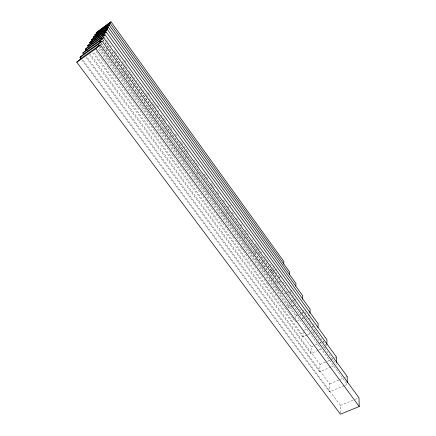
<?xml version="1.0" encoding="UTF-8"?>
<svg xmlns="http://www.w3.org/2000/svg" width="436" height="436" viewBox="0 0 436 436"><rect width="100%" height="100%" fill="white"/><g stroke="black" fill="none" stroke-linecap="round" stroke-linejoin="round"><path stroke-width="0.33" stroke-dasharray="2.18 1.64" d="M340.396 412.854L340.412 405.442L83.02 60.19M344.227 385.713L329.534 391.91L329.709 383.914L86.541 56.544M330.929 366.938L319.741 371.81L320.04 364.469L90.012 53.781M318.204 350.299L310.863 353.585L311.26 346.816L93.446 51.764M307.009 335.044L302.775 336.99L303.205 331.349M295.684 318.574L295.93 315.986L99.01 47.906M292.18 306.154L288.594 307.876L289.128 303.047M282.741 291.864L282.904 290.594M278.359 282.277L276.555 283.177L276.729 281.983M271.405 270.898L271.606 269.617M272.511 267.388L274.315 266.472M271.808 271.868L274.233 270.647M274.838 270.336L277.263 269.116M279.024 277.519L281.405 276.326M278.964 281.978L281.367 280.784M284.73 293.869L286.528 292.992M287.128 292.698L289.52 291.526M290.12 291.237L292.518 290.065M290.376 301.875L292.747 300.731M293.335 300.448L295.706 299.303M292.779 305.865L295.177 304.72M295.93 315.986L298.894 314.585M299.488 314.302L301.271 313.462M301.865 313.179L304.241 312.056M297.183 320.961L295.379 321.812L292.867 318.4M297.783 320.683L301.385 318.988M301.985 318.705L304.388 317.577M304.987 317.294L307.391 316.165M307.99 315.887L309.794 315.037M304.453 330.166L308.633 328.232M312.22 326.575L314.013 325.747M307.614 334.766L310.034 333.654M312.454 332.543L316.084 330.875M311.26 346.816L314.885 345.181M315.49 344.909L322.139 341.906M322.738 341.633L323.948 341.088M318.814 350.021L321.267 348.925M323.714 347.83L326.771 346.462L319.964 337.137M320.04 364.469L326.782 361.504M327.398 361.237L334.145 358.272M334.755 358L336.597 357.193M331.551 366.665L334.036 365.586M329.709 383.914L339.709 379.652M340.336 379.385L344.713 377.522M345.334 377.254L347.209 376.453M344.838 385.457L347.285 384.421L99.435 46.745M340.412 405.442L354.642 399.583M355.264 399.327L358.975 397.801M81.87 59.896L329.534 391.91M86.023 57.378L319.741 371.81M89.385 54.68L310.863 353.585M92.721 52.691L302.775 336.99M98.454 49.268L288.594 307.876M96.133 51.443L101.762 59.083M102.166 59.628L107.757 67.215M108.155 67.754L150.796 125.612M151.172 126.124L172.046 154.453M172.416 154.949L173.152 155.946M173.517 156.448L176.449 160.426M176.814 160.922L177.545 161.914M177.91 162.41L206.615 201.356M206.964 201.835L222.311 222.654M222.654 223.123L232.601 236.623M232.944 237.086L240.737 247.664M241.075 248.122L263.66 278.768M263.987 279.209L267.579 284.081M267.9 284.523L272.445 290.687M272.767 291.128L277.28 297.248M277.601 297.684L284.953 307.663M285.275 308.094L288.763 312.83M289.079 313.261L292.551 317.969M101.179 43.011L336.521 364.501M101.103 43.562L160.05 124.069M160.377 124.516L173.664 142.659M173.986 143.101L254.27 252.733M254.559 253.131L276.555 283.177M99.839 46.292L117.268 70.043M118.701 72L127.977 84.644M128.331 85.129L129.04 86.094M129.394 86.573L142.741 104.771M143.09 105.245L144.828 107.616M145.177 108.09L155.189 121.737M155.532 122.2L162.361 131.514M162.704 131.977L175.517 149.444M175.855 149.902L177.523 152.175M177.861 152.633L183.512 160.334M183.839 160.786L188.461 167.086M188.793 167.538L192.407 172.46M192.734 172.907L196.325 177.806M196.652 178.248L198.282 180.466M198.603 180.907L201.203 184.45M202.495 186.216L203.143 187.093M203.465 187.535L206.048 191.05M206.37 191.491L207.013 192.369M207.334 192.805L209.901 196.304M211.182 198.053L214.692 202.838M215.008 203.269L217.553 206.735M218.501 208.032L220.403 210.621M221.352 211.912L222.3 213.204M222.611 213.635L223.243 214.49M223.559 214.921L225.129 217.068M225.445 217.493L238.22 234.906M238.525 235.326L239.146 236.165M239.451 236.585L241.915 239.947M242.225 240.361L242.841 241.201M243.146 241.62L244.678 243.708M244.983 244.127L250.177 251.201M250.477 251.616L251.997 253.687M252.907 254.924L255.632 258.635M255.932 259.049L258.346 262.336M258.646 262.745L261.05 266.02M261.349 266.429L262.843 268.472M263.742 269.693L266.429 273.35M266.723 273.759L269.099 276.996M269.399 277.405L269.993 278.212M270.881 279.422L273.541 283.046M273.835 283.449L274.424 284.25M275.307 285.455L276.19 286.659M276.484 287.062L277.95 289.063M278.244 289.46L280.588 292.654M280.877 293.052L281.46 293.848M102.869 39.611L260.908 256.046M261.197 256.433L277.242 278.408M102.733 39.681L162.775 121.9M163.091 122.331L185.12 152.491M185.425 152.911L258.679 253.218M259.049 253.725L291.373 297.99M292.442 299.45L293.504 300.905M293.859 301.39L294.567 302.361M294.921 302.846L308.247 321.092M308.59 321.566L309.288 322.515M309.631 322.989L319.621 336.668M106.03 48.064L106.749 49.05M107.109 49.541L107.828 50.522M111.42 55.432L112.134 56.408M115.704 61.291L118.903 65.662M121.028 68.572L122.799 70.986M123.154 71.471L123.857 72.436M124.211 72.916L125.971 75.324M126.326 75.804L127.029 76.769M127.377 77.248L128.08 78.208M129.481 80.126L130.184 81.08M132.98 84.906L134.724 87.287M137.847 91.56L138.544 92.508M140.964 95.822L141.656 96.765M144.071 100.062L145.101 101.474M148.191 105.697L148.872 106.629M150.24 108.499L150.927 109.436M155.69 115.949L156.366 116.875M164.465 127.944L165.135 128.86M166.476 130.696L167.479 132.064M170.487 136.174L171.152 137.084M178.771 147.499L179.43 148.404M181.403 151.101L182.063 152M185.338 156.48L186.319 157.821M197.028 172.46L197.993 173.779M226.448 212.67L227.374 213.945M241.206 232.846L242.116 234.094M243.942 236.59L245.762 239.075M254.788 251.419L255.687 252.646M261.938 261.191L262.826 262.401M265.486 266.042L266.074 266.848M124.663 60.506L125.851 62.141M148.147 92.792L149.303 94.383M157.352 105.452L158.497 107.027M229.881 205.165L230.573 206.124M104.128 36.695L109.24 43.714M110.515 45.464L111.469 46.772M114.325 50.69L115.278 51.993M115.595 52.429L120.636 59.351M122.211 61.509L124.091 64.087M124.402 64.517L125.655 66.234M125.966 66.664L128.151 69.662M128.773 70.518L129.394 71.368M129.705 71.798L130.637 73.074M131.258 73.929L133.122 76.48M133.432 76.905L138.059 83.26M138.37 83.685L139.291 84.949M140.517 86.633L142.97 90.001M143.275 90.421L144.196 91.68M145.417 93.353L146.333 94.607M146.638 95.026L149.068 98.367M149.374 98.781L152.704 103.359M153.009 103.773L153.913 105.016M154.219 105.43L155.123 106.673M155.423 107.087L156.328 108.324M157.532 109.976L158.731 111.627M161.129 114.913L162.323 116.559M163.522 118.194L164.71 119.835M165.108 120.38L165.903 121.464M168.28 124.729L169.468 126.353M169.86 126.898L170.65 127.977M171.043 128.522L171.833 129.601M175.37 134.452L176.542 136.065M180.45 141.428L181.229 142.496M181.616 143.03L187.044 150.475M187.431 151.003L188.199 152.066M193.965 159.979L197.404 164.699M197.786 165.217L198.549 166.263M204.239 174.073L207.634 178.733M211.019 183.371L212.141 184.913M212.517 185.431L213.264 186.455M213.635 186.968L214.381 187.992M216.992 191.573L217.733 192.592M218.109 193.099L218.85 194.118M223.292 200.211L225.499 203.247M227.706 206.272L229.903 209.291M232.094 212.294L234.279 215.297M236.459 218.289L237.549 219.777M240.803 224.246L241.882 225.728M245.119 230.164L248.34 234.59M251.904 239.478L252.613 240.454M255.098 243.86L255.807 244.83M256.155 245.315L256.864 246.286M257.218 246.771L257.921 247.741M258.276 248.22L261.796 253.049M264.249 256.417L267.388 260.728M267.737 261.208L268.434 262.161M269.824 264.069L271.214 265.971M272.941 268.347L273.634 269.295M273.977 269.77L274.669 270.718M275.705 272.14L277.77 274.969M278.114 275.443L278.8 276.386M279.144 276.855L279.825 277.797M282.904 282.021L285.972 286.223M290.038 291.809L294.082 297.357M294.42 297.821L295.09 298.742M295.428 299.2L296.099 300.121M303.44 310.192L304.099 311.102M305.096 312.47L306.088 313.833M309.059 317.909L311.032 320.618M313.331 323.768L313.985 324.667"/><path stroke-width="0.65" d="M336.543 362.507L336.597 357.193L103.566 37.665L86.851 49.508L82.802 53.045L83.876 54.489M326.831 344.44L326.967 339.726L104.972 34.667L89.124 45.911L85.331 49.208L86.35 50.576M318.018 327.55L318.198 323.806L106.231 31.981L91.173 42.679L87.603 45.758L88.568 47.061M309.92 313.108L310.176 309.249L107.37 29.55L93.026 39.758L89.653 42.646L90.568 43.889M302.524 299.249L302.807 295.875L108.406 27.343L94.705 37.104L91.511 39.823L92.285 40.88M295.766 286.081L296.017 283.558L109.349 25.332L96.242 34.684L93.206 37.251L93.947 38.259M289.422 274.871L289.738 272.162L110.21 23.49L94.759 34.902L110.21 23.49M283.58 264.145L283.918 261.6L111 21.8L96.182 32.738L96.863 33.665M76.769 62.206L95.838 48.761L100.22 44.804L358.975 397.801L359.231 406.532L340.391 414.2L76.769 62.206L81.428 58.059L100.22 44.804M81.107 58.876L79.968 57.35L97.909 44.674L101.991 41.022L347.209 376.453L347.269 382.432M82.802 53.045L99.746 41.049L103.566 37.665M79.968 57.35L84.301 53.53L101.991 41.022M85.331 49.208L101.375 37.823L104.972 34.667M87.603 45.758L102.841 34.934L106.231 31.981M89.653 42.646L104.16 32.324L107.37 29.55M108.406 27.343L105.359 29.959L91.511 39.823M93.206 37.251L109.349 25.332M111 21.8L96.182 32.738M86.851 49.508L87.554 50.456M95.838 48.761L359.231 406.532M91.173 42.679L91.805 43.54M99.746 41.049L100.82 42.521M97.909 44.674L99.054 46.227M101.375 37.823L102.395 39.218M104.16 32.324L104.771 33.163M102.841 34.934L103.485 35.812M106.449 27.806L107.191 28.825"/></g></svg>
